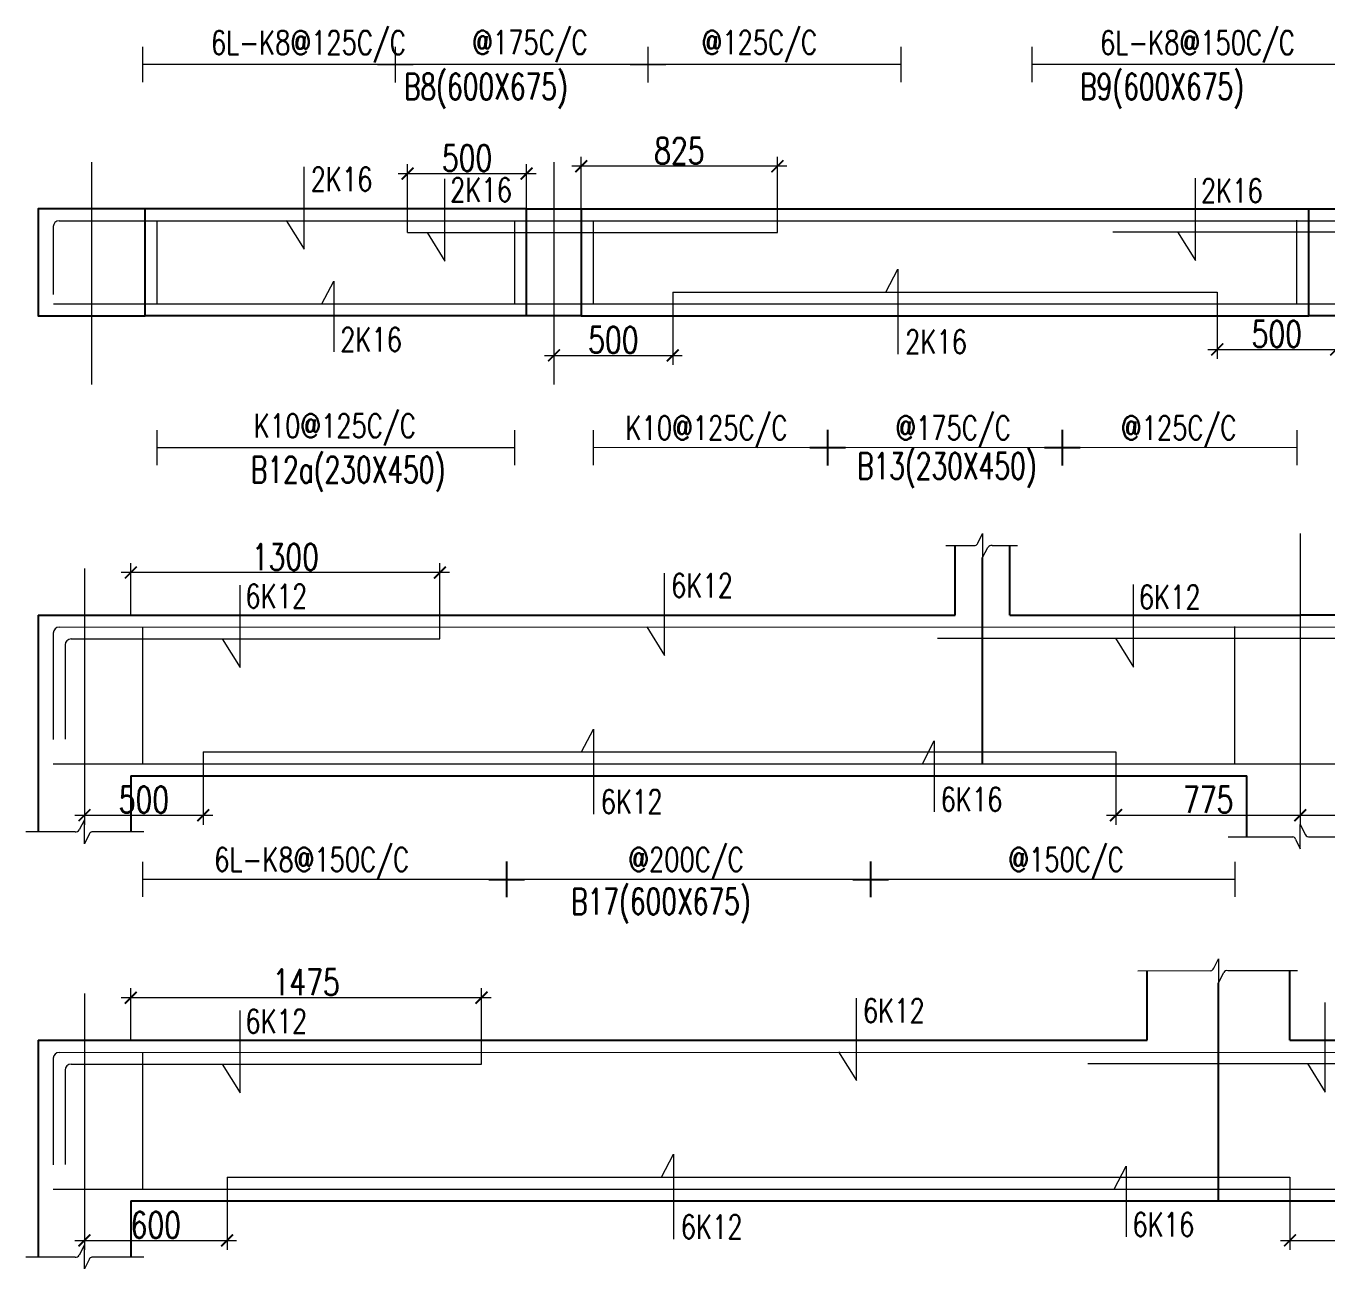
# Model space of a CAD drawing. Header units: inches. Extents: x 5501426 to 5570916, y 463710 to 505098.
# Drawn here: x 5505421 to 5510887, y 472859 to 478084 of the extents above; entities that cross this region are included whole.
import ezdxf

# ---------------------------------------------------------------- set-up
doc = ezdxf.new("R2010")
doc.units = ezdxf.units.IN
doc.header["$LTSCALE"] = 700
doc.header["$MEASUREMENT"] = 0
doc.header["$PDMODE"] = 2
doc.header["$PDSIZE"] = 75
doc.linetypes.add('CONTINULUS', pattern=[0])
doc.layers.get('0').update_dxf_attribs({"color": 1})
doc.layers.get('DEFPOINTS').update_dxf_attribs({"color": 250})
for name, color, linetype in [('COLUMN', 5, 'Continuous'), ('M-BEAM', 4, 'Continuous'), ('MC-ARROW', 8, 'Continuous'), ('MC-STIRRUPS-LINE', 252, 'Continuous'), ('STR-Beam Number', 6, 'Continuous'), ('STR-Column', 5, 'Continuous'), ('STR-Steel Text', 84, 'Continuous'), ('STR-STIRRUPS-LINE', 252, 'Continuous')]:
    doc.layers.add(name, color=color, linetype=linetype)
doc.layers.add('MC-DIMENTION', color=9, linetype='Continuous', lineweight=9)
doc.layers.add('STR-Reinf', color=2, linetype='Continuous', lineweight=15)
doc.styles.add('ROMANS', font='romans.shx', dxfattribs={"width": 0.75})
doc.styles.add('S', font='SIMPLEX.shx', dxfattribs={"width": 0.75})
doc.dimstyles.new('100-2.5', dxfattribs={"dimscale": 100, "dimtxt": 2.25, "dimasz": 1.25, "dimexe": 1.25, "dimexo": 1.2, "dimgap": 0.75, "dimtad": 1, "dimdec": 0, "dimzin": 9, "dimdsep": 46, "dimtxsty": 'ROMANS', "dimblk1": 'ARCHTICK', "dimblk2": 'ARCHTICK', "dimsah": 1, "dimcen": 0, "dimdle": 1.25, "dimclrd": 1, "dimclre": 1, "dimclrt": 3, "dimadec": 0, "dimazin": 0, "dimtfac": 1, "dimtdec": 0, "dimtmove": 0, "dimatfit": 3, "dimldrblk": 'ARCHTICK', "dimfxl": 1, "dimtolj": 1, "dimtzin": 0, "dimlwd": -1, "dimlwe": -1, "dimarcsym": 0})

# ---------------------------------------------------------------- blocks, each defined once
blk = doc.blocks.new('_ARCHTICK')
at = {"color": 0, "linetype": 'ByBlock', "const_width": 0.15}
blk.add_lwpolyline([(-0.5, -0.5), (0.5, 0.5)], dxfattribs=at)
blk = doc.blocks.new('*D599')
at = {"layer": 'DEFPOINTS', "color": 0, "linetype": 'CONTINULUS'}
for p in [(5507755.3, 477494.7), (5507755.3, 477315.6), (5508580.3, 477215.6)]:
    blk.add_point(p, dxfattribs=at)
at = {"layer": 'MC-DIMENTION', "color": 251}
for p, q in [((5507755.3, 477315.6), (5507755.3, 477534.7)), ((5508580.3, 477215.6), (5508580.3, 477534.7)), ((5508620.3, 477494.7), (5507715.3, 477494.7))]:
    blk.add_line(p, q, dxfattribs=at)
at = {"layer": 'MC-DIMENTION', "color": 251, "linetype": 'ByBlock', "xscale": 50, "yscale": 50, "zscale": 50, "rotation": 180}
blk.add_blockref('_ARCHTICK', (5507755.3, 477494.7), dxfattribs=at)
at = {"layer": 'MC-DIMENTION', "color": 251, "linetype": 'ByBlock', "xscale": 50, "yscale": 50, "zscale": 50}
blk.add_blockref('_ARCHTICK', (5508580.3, 477494.7), dxfattribs=at)
at = {"layer": 'MC-DIMENTION', "color": 3, "linetype": 'CONTINULUS', "ltscale": 0.05, "insert": (5508167.8, 477559.7), "char_height": 110, "attachment_point": 5, "style": 'ROMANS'}
blk.add_mtext('\\A1;825', dxfattribs=at)
blk = doc.blocks.new('*D600')
at = {"layer": 'DEFPOINTS', "color": 0, "linetype": 'CONTINULUS'}
for p in [(5508140.3, 476965.6), (5507640.8, 476914.8), (5508140.3, 476699.6)]:
    blk.add_point(p, dxfattribs=at)
at = {"layer": 'MC-DIMENTION', "color": 251}
for p, q in [((5508140.3, 476965.6), (5508140.3, 476659.6)), ((5507640.8, 476914.8), (5507640.8, 476659.6)), ((5507600.8, 476699.6), (5508180.3, 476699.6))]:
    blk.add_line(p, q, dxfattribs=at)
at = {"layer": 'MC-DIMENTION', "color": 251, "linetype": 'ByBlock', "xscale": 50, "yscale": 50, "zscale": 50, "rotation": 180}
blk.add_blockref('_ARCHTICK', (5507640.8, 476699.6), dxfattribs=at)
at = {"layer": 'MC-DIMENTION', "color": 251, "linetype": 'ByBlock', "xscale": 50, "yscale": 50, "zscale": 50}
blk.add_blockref('_ARCHTICK', (5508140.3, 476699.6), dxfattribs=at)
at = {"layer": 'MC-DIMENTION', "color": 3, "linetype": 'CONTINULUS', "ltscale": 0.05, "insert": (5507890.5, 476764.6), "char_height": 110, "attachment_point": 5, "style": 'ROMANS'}
blk.add_mtext('\\A1;500', dxfattribs=at)
blk = doc.blocks.new('*D611')
at = {"layer": 'DEFPOINTS', "color": 0, "linetype": 'CONTINULUS'}
for p in [(5510430.2, 476965.9), (5510930.6, 476915.6), (5510930.6, 476724.7)]:
    blk.add_point(p, dxfattribs=at)
at = {"layer": 'MC-DIMENTION', "color": 251}
for p, q in [((5510430.2, 476965.9), (5510430.2, 476684.7)), ((5510930.6, 476915.6), (5510930.6, 476684.7)), ((5510390.2, 476724.7), (5510970.6, 476724.7))]:
    blk.add_line(p, q, dxfattribs=at)
at = {"layer": 'MC-DIMENTION', "color": 251, "linetype": 'ByBlock', "xscale": 50, "yscale": 50, "zscale": 50, "rotation": 180}
blk.add_blockref('_ARCHTICK', (5510430.2, 476724.7), dxfattribs=at)
at = {"layer": 'MC-DIMENTION', "color": 251, "linetype": 'ByBlock', "xscale": 50, "yscale": 50, "zscale": 50}
blk.add_blockref('_ARCHTICK', (5510930.6, 476724.7), dxfattribs=at)
at = {"layer": 'MC-DIMENTION', "color": 3, "linetype": 'CONTINULUS', "ltscale": 0.05, "insert": (5510680.4, 476789.7), "char_height": 110, "attachment_point": 5, "style": 'ROMANS'}
blk.add_mtext('\\A1;500', dxfattribs=at)
blk = doc.blocks.new('*D614')
at = {"layer": 'DEFPOINTS', "color": 0, "linetype": 'CONTINULUS'}
for p in [(5507525.3, 477463.7), (5507525.3, 477315.6), (5507025.3, 477215.6)]:
    blk.add_point(p, dxfattribs=at)
at = {"layer": 'MC-DIMENTION', "color": 251}
for p, q in [((5507025.3, 477215.6), (5507025.3, 477503.7)), ((5507525.3, 477315.6), (5507525.3, 477503.7)), ((5506985.3, 477463.7), (5507565.3, 477463.7))]:
    blk.add_line(p, q, dxfattribs=at)
at = {"layer": 'MC-DIMENTION', "color": 251, "linetype": 'ByBlock', "xscale": 50, "yscale": 50, "zscale": 50, "rotation": 180}
blk.add_blockref('_ARCHTICK', (5507025.3, 477463.7), dxfattribs=at)
at = {"layer": 'MC-DIMENTION', "color": 251, "linetype": 'ByBlock', "xscale": 50, "yscale": 50, "zscale": 50}
blk.add_blockref('_ARCHTICK', (5507525.3, 477463.7), dxfattribs=at)
at = {"layer": 'MC-DIMENTION', "color": 3, "linetype": 'CONTINULUS', "ltscale": 0.05, "insert": (5507275.3, 477528.7), "char_height": 110, "attachment_point": 5, "style": 'ROMANS'}
blk.add_mtext('\\A1;500', dxfattribs=at)
blk = doc.blocks.new('*D624')
at = {"layer": 'DEFPOINTS', "color": 0, "linetype": 'CONTINULUS'}
for p in [(5505861.1, 475786.8), (5505861.1, 475607.7), (5507161.1, 475507.7)]:
    blk.add_point(p, dxfattribs=at)
at = {"layer": 'MC-DIMENTION', "color": 251}
for p, q in [((5507201.1, 475786.8), (5505821.1, 475786.8)), ((5505861.1, 475607.7), (5505861.1, 475826.8)), ((5507161.1, 475507.7), (5507161.1, 475826.8))]:
    blk.add_line(p, q, dxfattribs=at)
at = {"layer": 'MC-DIMENTION', "color": 251, "linetype": 'ByBlock', "xscale": 50, "yscale": 50, "zscale": 50, "rotation": 180}
blk.add_blockref('_ARCHTICK', (5505861.1, 475786.8), dxfattribs=at)
at = {"layer": 'MC-DIMENTION', "color": 251, "linetype": 'ByBlock', "xscale": 50, "yscale": 50, "zscale": 50}
blk.add_blockref('_ARCHTICK', (5507161.1, 475786.8), dxfattribs=at)
at = {"layer": 'MC-DIMENTION', "color": 3, "linetype": 'CONTINULUS', "ltscale": 0.05, "insert": (5506511.1, 475851.8), "char_height": 110, "attachment_point": 5, "style": 'ROMANS'}
blk.add_mtext('\\A1;1300', dxfattribs=at)
blk = doc.blocks.new('*D625')
at = {"layer": 'DEFPOINTS', "color": 0, "linetype": 'CONTINULUS'}
for p in [(5506166.1, 475032.7), (5505666.4, 474982), (5506166.1, 474766.8)]:
    blk.add_point(p, dxfattribs=at)
at = {"layer": 'MC-DIMENTION', "color": 251}
for p, q in [((5506166.1, 475032.7), (5506166.1, 474726.8)), ((5505666.4, 474982), (5505666.4, 474726.8)), ((5505626.4, 474766.8), (5506206.1, 474766.8))]:
    blk.add_line(p, q, dxfattribs=at)
at = {"layer": 'MC-DIMENTION', "color": 251, "linetype": 'ByBlock', "xscale": 50, "yscale": 50, "zscale": 50, "rotation": 180}
blk.add_blockref('_ARCHTICK', (5505666.4, 474766.8), dxfattribs=at)
at = {"layer": 'MC-DIMENTION', "color": 251, "linetype": 'ByBlock', "xscale": 50, "yscale": 50, "zscale": 50}
blk.add_blockref('_ARCHTICK', (5506166.1, 474766.8), dxfattribs=at)
at = {"layer": 'MC-DIMENTION', "color": 3, "linetype": 'CONTINULUS', "ltscale": 0.05, "insert": (5505916.3, 474831.8), "char_height": 110, "attachment_point": 5, "style": 'ROMANS'}
blk.add_mtext('\\A1;500', dxfattribs=at)
blk = doc.blocks.new('*D626')
at = {"layer": 'DEFPOINTS', "color": 0, "linetype": 'CONTINULUS'}
for p in [(5512029.2, 475032.7), (5510779.2, 474982), (5512029.2, 474766.8)]:
    blk.add_point(p, dxfattribs=at)
at = {"layer": 'MC-DIMENTION', "color": 251}
for p, q in [((5512029.2, 475032.7), (5512029.2, 474726.8)), ((5510779.2, 474982), (5510779.2, 474726.8)), ((5510739.2, 474766.8), (5512069.2, 474766.8))]:
    blk.add_line(p, q, dxfattribs=at)
at = {"layer": 'MC-DIMENTION', "color": 251, "linetype": 'ByBlock', "xscale": 50, "yscale": 50, "zscale": 50, "rotation": 180}
blk.add_blockref('_ARCHTICK', (5510779.2, 474766.8), dxfattribs=at)
at = {"layer": 'MC-DIMENTION', "color": 251, "linetype": 'ByBlock', "xscale": 50, "yscale": 50, "zscale": 50}
blk.add_blockref('_ARCHTICK', (5512029.2, 474766.8), dxfattribs=at)
at = {"layer": 'MC-DIMENTION', "color": 3, "linetype": 'CONTINULUS', "ltscale": 0.05, "insert": (5511404.2, 474831.8), "char_height": 110, "attachment_point": 5, "style": 'ROMANS'}
blk.add_mtext('\\A1;1250', dxfattribs=at)
blk = doc.blocks.new('*D630')
at = {"layer": 'DEFPOINTS', "color": 0, "linetype": 'CONTINULUS'}
for p in [(5510004.2, 475032.7), (5510779.2, 474982), (5510779.2, 474766.8)]:
    blk.add_point(p, dxfattribs=at)
at = {"layer": 'MC-DIMENTION', "color": 251}
for p, q in [((5510004.2, 475032.7), (5510004.2, 474726.8)), ((5510779.2, 474982), (5510779.2, 474726.8)), ((5509964.2, 474766.8), (5510819.2, 474766.8))]:
    blk.add_line(p, q, dxfattribs=at)
at = {"layer": 'MC-DIMENTION', "color": 251, "linetype": 'ByBlock', "xscale": 50, "yscale": 50, "zscale": 50, "rotation": 180}
blk.add_blockref('_ARCHTICK', (5510004.2, 474766.8), dxfattribs=at)
at = {"layer": 'MC-DIMENTION', "color": 251, "linetype": 'ByBlock', "xscale": 50, "yscale": 50, "zscale": 50}
blk.add_blockref('_ARCHTICK', (5510779.2, 474766.8), dxfattribs=at)
at = {"layer": 'MC-DIMENTION', "color": 3, "linetype": 'CONTINULUS', "ltscale": 0.05, "insert": (5510391.7, 474831.8), "char_height": 110, "attachment_point": 5, "style": 'ROMANS'}
blk.add_mtext('\\A1;775', dxfattribs=at)
blk = doc.blocks.new('*D645')
at = {"layer": 'DEFPOINTS', "color": 0, "linetype": 'CONTINULUS'}
for p in [(5505861.1, 473999.6), (5505861.1, 473820.5), (5507336.1, 473720.5)]:
    blk.add_point(p, dxfattribs=at)
at = {"layer": 'MC-DIMENTION', "color": 251}
for p, q in [((5505861.1, 473820.5), (5505861.1, 474039.6)), ((5507336.1, 473720.5), (5507336.1, 474039.6)), ((5507376.1, 473999.6), (5505821.1, 473999.6))]:
    blk.add_line(p, q, dxfattribs=at)
at = {"layer": 'MC-DIMENTION', "color": 251, "linetype": 'ByBlock', "xscale": 50, "yscale": 50, "zscale": 50, "rotation": 180}
blk.add_blockref('_ARCHTICK', (5505861.1, 473999.6), dxfattribs=at)
at = {"layer": 'MC-DIMENTION', "color": 251, "linetype": 'ByBlock', "xscale": 50, "yscale": 50, "zscale": 50}
blk.add_blockref('_ARCHTICK', (5507336.1, 473999.6), dxfattribs=at)
at = {"layer": 'MC-DIMENTION', "color": 3, "linetype": 'CONTINULUS', "ltscale": 0.05, "insert": (5506598.6, 474064.6), "char_height": 110, "attachment_point": 5, "style": 'ROMANS'}
blk.add_mtext('\\A1;1475', dxfattribs=at)
blk = doc.blocks.new('*D646')
at = {"layer": 'DEFPOINTS', "color": 0, "linetype": 'CONTINULUS'}
for p in [(5506266.1, 473245.5), (5505666.4, 473194.8), (5506266.1, 472979.6)]:
    blk.add_point(p, dxfattribs=at)
at = {"layer": 'MC-DIMENTION', "color": 251}
for p, q in [((5506266.1, 473245.5), (5506266.1, 472939.6)), ((5505666.4, 473194.8), (5505666.4, 472939.6)), ((5505626.4, 472979.6), (5506306.1, 472979.6))]:
    blk.add_line(p, q, dxfattribs=at)
at = {"layer": 'MC-DIMENTION', "color": 251, "linetype": 'ByBlock', "xscale": 50, "yscale": 50, "zscale": 50, "rotation": 180}
blk.add_blockref('_ARCHTICK', (5505666.4, 472979.6), dxfattribs=at)
at = {"layer": 'MC-DIMENTION', "color": 251, "linetype": 'ByBlock', "xscale": 50, "yscale": 50, "zscale": 50}
blk.add_blockref('_ARCHTICK', (5506266.1, 472979.6), dxfattribs=at)
at = {"layer": 'MC-DIMENTION', "color": 3, "linetype": 'CONTINULUS', "ltscale": 0.05, "insert": (5505966.3, 473044.6), "char_height": 110, "attachment_point": 5, "style": 'ROMANS'}
blk.add_mtext('\\A1;600', dxfattribs=at)
blk = doc.blocks.new('*D649')
at = {"layer": 'DEFPOINTS', "color": 0, "linetype": 'CONTINULUS'}
for p in [(5510735.7, 473245.5), (5511585.7, 473194.8), (5511585.7, 472979.6)]:
    blk.add_point(p, dxfattribs=at)
at = {"layer": 'MC-DIMENTION', "color": 251}
for p, q in [((5510735.7, 473245.5), (5510735.7, 472939.6)), ((5511585.7, 473194.8), (5511585.7, 472939.6)), ((5510695.7, 472979.6), (5511625.7, 472979.6))]:
    blk.add_line(p, q, dxfattribs=at)
at = {"layer": 'MC-DIMENTION', "color": 251, "linetype": 'ByBlock', "xscale": 50, "yscale": 50, "zscale": 50, "rotation": 180}
blk.add_blockref('_ARCHTICK', (5510735.7, 472979.6), dxfattribs=at)
at = {"layer": 'MC-DIMENTION', "color": 251, "linetype": 'ByBlock', "xscale": 50, "yscale": 50, "zscale": 50}
blk.add_blockref('_ARCHTICK', (5511585.7, 472979.6), dxfattribs=at)
at = {"layer": 'MC-DIMENTION', "color": 3, "linetype": 'CONTINULUS', "ltscale": 0.05, "insert": (5511198.2, 473044.6), "char_height": 110, "attachment_point": 5, "style": 'ROMANS'}
blk.add_mtext('\\A1;850', dxfattribs=at)

msp = doc.modelspace()

# ---------------------------------------------------------------- linework, layer by layer
at = {"color": 8, "linetype": 'ByBlock', "lineweight": 0}
for p, q in [((5509099, 477922.2, 27.6), (5505911.1, 477922.2, -4.6)), ((5510932.3, 477922.2, 708.4), (5509649.9, 477922.2, -41.2)), ((5505696, 477511.8, 923.7), (5505696.5, 476577.4, 931.1)), ((5507640.4, 477511.8, 546.8), (5507640.9, 476577.3, 554.3)), ((5507475.3, 476311.5, -8.3), (5505971, 476311.6, -27.1)), ((5510765.3, 476311.9, 859.5), (5507805.3, 476311.5, -96.9)), ((5509423.6, 475910.4, -1139.5), (5509443.4, 475950.6, -1139.5)), ((5509443.4, 475950.6, -1139.5), (5509443.4, 475849.7, -1139.5)), ((5510779.2, 475950.6, 0.3), (5510779.2, 475849.7, 0.3)), ((5509289.3, 475900.4, 198912.9), (5509411.8, 475900.5, -1139.5)), ((5509443.4, 475849.7, -1139.5), (5509465.6, 475892.4, -1139.5)), ((5509483, 475900.4, -1139.5), (5509590.3, 475900.6, 98854.2)), ((5510779.2, 475849.7, 0.3), (5510779.2, 474727, 0.3)), ((5505666, 475804, -0.5), (5505666.6, 474746.6, 6.9)), ((5505666.2, 474747.4, 16.6), (5505644, 474704.7, 16.6)), ((5505666.2, 474646.5, 16.6), (5505666.2, 474747.4, 16.6)), ((5505626.6, 474696.6, 16.6), (5505420.5, 474696.7, 15.8)), ((5505686, 474686.6, 16.6), (5505666.2, 474646.5, 16.6)), ((5505915.8, 474696.6, 3.9), (5505697.7, 474696.6, 16.6)), ((5510779.2, 474626, 0.3), (5510779.2, 474727, 0.3)), ((5510779.2, 474727, 0.3), (5510801.4, 474684.2, 0.3)), ((5510475.7, 474676.5, 20.2), (5510747.6, 474676.1, 0.3)), ((5510759.4, 474666.2, 0.3), (5510779.2, 474626, 0.3)), ((5510818.8, 474676.2, 0.3), (5511077.6, 474676.3, -24.3)), ((5510504.2, 474496.9, 31.3), (5505911.1, 474496.9, -36.4)), ((5510415.1, 474123.2, -87014.7), (5510435, 474163.4, -87014.7)), ((5510435, 474163.4, -87014.7), (5510435, 474062.5, -87014.7)), ((5510095.8, 474113.2, 211918.9), (5510403.4, 474113.3, -87014.7)), ((5510435, 474062.5, -87014.7), (5510457.1, 474105.2, -87014.7)), ((5510474.5, 474113.3, -87014.7), (5510766.9, 474113.4, 12979.3)), ((5505666, 474016.8, -1.4), (5505666.6, 472959.4, 6)), ((5505666.2, 472960.2, 15.7), (5505644, 472917.5, 15.7)), ((5505666.2, 472859.3, 15.7), (5505666.2, 472960.2, 15.7)), ((5505626.6, 472909.4, 15.7), (5505420.5, 472909.5, 14.9)), ((5505686, 472899.4, 15.7), (5505666.2, 472859.3, 15.7)), ((5505915.8, 472909.4, 3), (5505697.7, 472909.4, 15.7))]:
    msp.add_line(p, q, dxfattribs=at)
for centre, radius, start, end in [((5509408.1, 475916.8, -1139.5), 16.8, 282.864, 337.64), ((5509480.2, 475883.7, -1139.5), 17, 80.5188, 149.1919), ((5505629.4, 474713.4, 16.6), 17, 260.5188, 329.1919), ((5505701.5, 474680.3, 16.6), 16.8, 102.864, 157.64), ((5510743.9, 474659.8, 0.3), 16.8, 22.36, 77.136), ((5510816, 474692.9, 0.3), 17, 210.8081, 279.4812), ((5510399.6, 474129.6, -87014.7), 16.8, 282.864, 337.64), ((5510471.7, 474096.5, -87014.7), 17, 80.5188, 149.1919), ((5505629.4, 472926.2, 15.7), 17, 260.5188, 329.1919), ((5505701.5, 472893.1, 15.7), 16.8, 102.864, 157.64)]:
    msp.add_arc(centre, radius, start, end, dxfattribs=at)
msp.add_point((5508036.4, 477922.2, 16.8), dxfattribs=at)
at = {"layer": 'COLUMN'}
for p, q in [((5505471, 475607.7, 0.9), (5505471, 474696.7, 5.1)), ((5505861.1, 474932.7, 0.3), (5505861.7, 474696.6, 11.2)), ((5505471, 473820.5), (5505471, 472909.5, 4.2)), ((5505861.1, 473145.5, -0.6), (5505861.7, 472909.4, 10.2))]:
    msp.add_line(p, q, dxfattribs=at)
at = {"layer": 'M-BEAM'}
for p, q in [((5507525.3, 477315.6, 1), (5505921, 477315.6)), ((5507755.3, 477315.6, -92), (5508535.4, 477315.6, -91.4)), ((5508535.4, 477315.5, -91.2), (5510815.3, 477315.9, 828.5)), ((5507525.3, 476866, 1), (5505921, 476866)), ((5507755.3, 476865.6, -91.9), (5510815.3, 476865.9, 828.4)), ((5505471, 475607.7), (5509328.4, 475607.7, 2.9)), ((5509558.4, 475607.7, 3.1), (5510779.2, 475607.7, 4)), ((5512608.5, 475607.7, -200.6), (5510779.2, 475607.7, 24)), ((5505861.1, 474932.7, 9.2), (5510554.2, 474932.7, 0.2)), ((5505471, 473820.5, -0.9), (5510134.9, 473820.5, 13008.9)), ((5510734.9, 473820.5, -85871.8), (5511585.7, 473820.5, 13010)), ((5505861.1, 473145.5, 8.2), (5511360.7, 473145.5, 13006.2))]:
    msp.add_line(p, q, dxfattribs=at)
msp.add_lwpolyline([(5505921, 477315.6), (5505471, 477315.6), (5505471, 476866), (5505921, 476866)], close=True, dxfattribs=at)
for points, elevation in [([(5507525.3, 477315.6), (5507755.3, 477315.6), (5507755.3, 476865.6), (5507525.3, 476865.6)], 1), ([(5510815.3, 477315.9), (5511045.3, 477315.9), (5511045.3, 476865.9), (5510815.3, 476865.9)], 828.5)]:
    msp.add_lwpolyline(points, close=True, dxfattribs=dict(at, elevation=elevation))
at = {"layer": 'MC-ARROW', "lineweight": 13}
for points, elevation in [([(5506514.6, 477267), (5506589.8, 477146.3), (5506589.8, 477492.6)], 811.1), ([(5507106.9, 477215.6), (5507182.1, 477094.9), (5507182.1, 477441.2)], 841.9), ([(5510263.5, 477218.5), (5510338.7, 477097.8), (5510338.7, 477444.2)], 783.1), ([(5509036.4, 476965.6), (5509086.3, 477061.8), (5509086.3, 476704.6)], 843.5), ([(5506664.9, 476915.6), (5506714.8, 477011.8), (5506714.8, 476714)], 840.1), ([(5508030.6, 475559.1), (5508105.7, 475438.4), (5508105.7, 475784.8)], -22.9), ([(5506246, 475507.7), (5506321.2, 475387), (5506321.2, 475733.4)], 6.2), ([(5510002.4, 475510.3), (5510077.6, 475389.6), (5510077.6, 475736)], -42.1), ([(5507756.5, 475032.7), (5507806.4, 475129), (5507806.4, 474771.8)], 7.9), ([(5509190.1, 474982.7), (5509240, 475079), (5509240, 474781.2)], 4.4), ([(5508837.1, 473771.9), (5508912.3, 473651.2), (5508912.3, 473997.6)], 12983.1), ([(5510808.9, 473723.2), (5510884.1, 473602.4), (5510884.1, 473979.6)], 12963.9), ([(5506246, 473720.5), (5506321.2, 473599.8), (5506321.2, 473946.2)], 13012.2), ([(5508093.1, 473245.5), (5508143, 473341.8), (5508143, 472984.6)], 13013.9), ([(5509996.6, 473195.5), (5510046.5, 473291.8), (5510046.5, 472994)], 13010.4)]:
    msp.add_lwpolyline(points, dxfattribs=dict(at, elevation=elevation))
at = {"layer": 'MC-STIRRUPS-LINE', "lineweight": 13}
for p, q in [((5505971, 476385.5, -27.1), (5505971, 476237.7, -27.1)), ((5507475.3, 476385.4, 1), (5507475.3, 476237.7, 1)), ((5507805.3, 476385.4, -93.7), (5507805.3, 476237.7, -93.7)), ((5510765.3, 476385.8, 859.5), (5510765.3, 476238, 859.5)), ((5505911.1, 474570.7, -1.4), (5505911.1, 474423, -1.4)), ((5510504.2, 474570.7, 31.3), (5510504.2, 474423, 31.3))]:
    msp.add_line(p, q, dxfattribs=at)
at = {"layer": 'STR-Column'}
for p, q in [((5509328.4, 475607.7, -1139.5), (5509328.3, 475900.5, -1127.1)), ((5509558.4, 475607.7, 98878.1), (5509558.4, 475900.6, 98882.4)), ((5510554.2, 474676.4, 11.6), (5510554.2, 474932.7, -3.3)), ((5510134.9, 473820.5, 11866.4), (5510134.8, 474113.3, 11878.9)), ((5510734.9, 473820.5, 13003.2), (5510735, 474113.4, 13007.5))]:
    msp.add_line(p, q, dxfattribs=at)
at = {"layer": 'STR-Reinf', "ltscale": 2}
for p, q in [((5505560.1, 477265.6, -323.2), (5513870.3, 477265.4, 26124.4)), ((5505971, 477266.1, 0), (5505971, 476915.6, 0)), ((5507475.3, 477266, 1.1), (5507475.3, 476915.6, 1)), ((5507805.3, 477266, -92), (5507805.3, 476915.6, -92)), ((5510765.2, 476915.9, 820.5), (5510764.6, 477267.5, 764.9)), ((5505535.1, 477240.6, -323.2), (5505535.1, 476955.6, -323.2)), ((5507025.3, 477215.6, 3.9), (5508580.3, 477215.6, -91.3)), ((5509990.3, 477218.5, 788.1), (5511845.4, 477219.7, 567.2)), ((5508140.3, 476965.6, -92.2), (5510430.2, 476965.9, 835)), ((5505535.8, 476915.6, -323.4), (5513870.3, 476915.6, 832)), ((5505560.1, 475557.1, 224.1), (5519351.6, 475561, -1044)), ((5505535.1, 475532.1, 224.1), (5505535.1, 475085, 224.1)), ((5505610.1, 475507.7, 8.8), (5507161.1, 475507.7, 1.7)), ((5505911.1, 475558.2, 0.3), (5505911.1, 474982.7, 0.3)), ((5509254.2, 475510.4, -44.2), (5513104.2, 475511.5, -82)), ((5510504.1, 474982.7, -7.7), (5510503.5, 475559.3, -63.3)), ((5505585.1, 475482.7, 8.8), (5505585.1, 475085.7, 8.8)), ((5506166.1, 475032.7, -0.2), (5510004.2, 475032.7, 6.5)), ((5505535.1, 474982.7, 212.5), (5519353.5, 474982.7, -988.9)), ((5505560.1, 473769.9, 223.1), (5520158.1, 473773.8, 11962)), ((5505911.1, 473771, -0.6), (5505911.1, 473195.5, -0.6)), ((5505535.1, 473744.9, 223.2), (5505535.1, 473297.8, 223.2)), ((5505610.1, 473720.5, 7.9), (5507336.1, 473720.5, 0.8)), ((5509885.7, 473723.2, 12961.8), (5513160.7, 473724.3, 12924)), ((5505585.1, 473695.5, 7.9), (5505585.1, 473298.5, 7.9)), ((5506266.1, 473245.5, -1.1), (5510735.7, 473245.5, 13012.5)), ((5505535.1, 473195.5, 211.6), (5517106.8, 473195.5, 12017.1))]:
    msp.add_line(p, q, dxfattribs=at)
at = {"layer": 'STR-Reinf', "ltscale": 2, "extrusion": (0.00105, -1.47616e-13, 0.999999)}
msp.add_arc((5505557.4, 477240.6, 5459.2), 25, 90, 180, dxfattribs=at)
at = {"layer": 'STR-Reinf', "ltscale": 2, "extrusion": (0.00105, 5.40828e-14, 0.999999)}
msp.add_arc((5505556.9, 475532.1, 6006.5), 25, 90, 180, dxfattribs=at)
at = {"layer": 'STR-Reinf', "ltscale": 2, "extrusion": (0.00105, 1.19934e-14, 0.999999)}
msp.add_arc((5505607, 475482.7, 5791.3), 25, 90, 180, dxfattribs=at)
at = {"layer": 'STR-Reinf', "ltscale": 2, "extrusion": (0.00105, 1.12771e-13, 0.999999)}
msp.add_arc((5505556.9, 473744.9, 6005.6), 25, 90, 180, dxfattribs=at)
at = {"layer": 'STR-Reinf', "ltscale": 2, "extrusion": (0.00105, 5.5356e-14, 0.999999)}
msp.add_arc((5505607, 473695.5, 5790.4), 25, 90, 180, dxfattribs=at)
at = {"layer": 'STR-STIRRUPS-LINE', "lineweight": 13}
for p, q in [((5505911.1, 477996.1, -1.4), (5505911.1, 477848.3, -1.4)), ((5509099, 477996.1, 27.6), (5509099, 477848.3, 27.6)), ((5509649.9, 477996.1, -37.9), (5509649.9, 477848.3, -37.9))]:
    msp.add_line(p, q, dxfattribs=at)
at = {"layer": 'STR-STIRRUPS-LINE', "linetype": 'CONTINULUS', "ltscale": 0.05}
for p, q in [((5509443.4, 474982.7, 98881.5), (5509443.4, 475849.7, 98881.5)), ((5510435, 473145.5, 13006.3), (5510435, 474062.5, 13006.3))]:
    msp.add_line(p, q, dxfattribs=at)
at = {"layer": 'STR-STIRRUPS-LINE', "lineweight": 13}
msp.add_point((5506973.7, 477922.2, 6.1), dxfattribs=at)
at = {"layer": 'STR-STIRRUPS-LINE', "linetype": 'CONTINULUS', "ltscale": 0.05}
for p in [(5508792, 476311.7, 221.9), (5509778.6, 476311.8, 540.7), (5507442.2, 474496.9, -13.8), (5508973.2, 474496.9, 8.8)]:
    msp.add_point(p, dxfattribs=at)

# ---------------------------------------------------------------- texts
at = {"layer": 'STR-Beam Number', "style": 'ROMANS', "width": 0.7}
for s, p in [('B8(600X675)', (5507009.7, 477774.5, 11)), ('B9(600X675)', (5509853.1, 477774.6, -25.6)), ('B12a(230X450)', (5506366, 476163.9, 10.2)), ('B13(230X450)', (5508915.1, 476179.8, 845.4)), ('B17(600X675)', (5507712.7, 474349.2, 14.6))]:
    msp.add_text(s, height=110, dxfattribs=at).set_placement(p)
at = {"layer": 'STR-Steel Text', "style": 'S', "width": 0.75}
for s, p in [('6L-K8@125C/C', (5506198.3, 477964.3, -2.6)), ('@175C/C', (5507297, 477965, 1.2)), ('@125C/C', (5508261.8, 477965, -2.3)), ('6L-K8@150C/C', (5509937.1, 477964.3, -39.1)), ('2K16', (5506617.4, 477390.2, -23.9)), ('2K16', (5507203.8, 477345.5, 6.9)), ('2K16', (5510361.2, 477341.7, 786.1)), ('2K16', (5506741.5, 476716.1, 6.2)), ('2K16', (5509117.3, 476706.8, 843.3)), ('K10@125C/C', (5506378.2, 476353.7, -3.4)), ('K10@125C/C', (5507941.5, 476344.9, -471)), ('@175C/C', (5509076.5, 476345, 829)), ('@125C/C', (5510025.2, 476345.1, 1123.8)), ('6K12', (5508133.3, 475682.3, -22.9)), ('6K12', (5506342.9, 475637.6, 6.2)), ('6K12', (5510100.1, 475633.6, -42.1)), ('6K12', (5507837.4, 474773.9, 7.6)), ('6K16', (5509266.7, 474783.3, 5.5)), ('6L-K8@150C/C', (5506211.9, 474530.8, -3.1)), ('@200C/C', (5507953.5, 474530.4, -3.1)), ('@150C/C', (5509551.6, 474530.3, 1)), ('6K12', (5508939.8, 473895.2, 12983.1)), ('6K12', (5506342.9, 473850.5, 5.3)), ('6K12', (5508173.9, 472986.7, 6.7)), ('6K16', (5510073.2, 472996.1, 13011.4))]:
    msp.add_text(s, height=100, dxfattribs=at).set_placement(p)

# ---------------------------------------------------------------- dimensions: what is measured, and where the dimension line sits
at = {"layer": 'MC-DIMENTION'}
for base, p1, p2, override, picture, middle in [((5507525.3, 477463.7, 1225), (5507025.3, 477215.6, 3.9), (5507525.3, 477315.6, 1), {"dimtxt": 1.1, "dimasz": 0.5, "dimexe": 0.4, "dimexo": 0, "dimgap": 0.1, "dimtxsty": 'ROMANS', "dimdle": 0.4, "dimclrd": 251, "dimclre": 251, "dimldrblk": 'ARCHTICK'}, '*D614', (5507275.3, 477528.7, 1225)), ((5507755.3, 477494.7, -91.2), (5508580.3, 477215.6, -91.3), (5507755.3, 477315.6, -92), {"dimtxt": 1.1, "dimasz": 0.5, "dimexe": 0.4, "dimexo": 0, "dimgap": 0.1, "dimblk1": 'ARCHTICK', "dimblk2": 'ARCHTICK', "dimdle": 0.4, "dimclrd": 251, "dimclre": 251}, '*D599', (5508167.8, 477559.7, -91.2)), ((5508140.3044, 476699.6341, -92.6426), (5507640.7543, 476914.8117, 546.8925), (5508140.3044, 476965.5725, -92.245), {"dimtxt": 1.1, "dimasz": 0.5, "dimexe": 0.4, "dimexo": 0, "dimgap": 0.1, "dimdle": 0.4, "dimclrd": 251, "dimclre": 251}, '*D600', (5507890.5294, 476764.6341, -92.6426)), ((5510930.6, 476724.7, 322.7), (5510430.2, 476965.9, 835), (5510930.6, 476915.6, 424.4), {"dimtxt": 1.1, "dimasz": 0.5, "dimexe": 0.4, "dimexo": 0, "dimgap": 0.1, "dimtxsty": 'ROMANS', "dimdle": 0.4, "dimclrd": 251, "dimclre": 251, "dimldrblk": 'ARCHTICK'}, '*D611', (5510680.4, 476789.7, 322.7)), ((5505861.1, 475786.8, 1.1), (5507161.1, 475507.7, 1.7), (5505861.1, 475607.7, 0.3), {"dimtxt": 1.1, "dimasz": 0.5, "dimexe": 0.4, "dimexo": 0, "dimgap": 0.1, "dimblk1": 'ARCHTICK', "dimblk2": 'ARCHTICK', "dimdle": 0.4, "dimclrd": 251, "dimclre": 251}, '*D624', (5506511.1, 475851.8, 1.1)), ((5506166.1, 474766.8, -0.2), (5505666.4, 474982, -0.4), (5506166.1, 475032.7, 0.3), {"dimtxt": 1.1, "dimasz": 0.5, "dimexe": 0.4, "dimexo": 0, "dimgap": 0.1, "dimdle": 0.4, "dimclrd": 251, "dimclre": 251}, '*D625', (5505916.3, 474831.8, -0.2)), ((5512029.2, 474766.8, -4.2), (5510779.2, 474982, -4.4), (5512029.2, 475032.7, 0.5), {"dimtxt": 1.1, "dimasz": 0.5, "dimexe": 0.4, "dimexo": 0, "dimgap": 0.1, "dimdle": 0.4, "dimclrd": 251, "dimclre": 251}, '*D626', (5511404.2, 474831.8, -4.2)), ((5505861.1, 473999.6, 0.1), (5507336.1, 473720.5, 0.8), (5505861.1, 473820.5, -0.6), {"dimtxt": 1.1, "dimasz": 0.5, "dimexe": 0.4, "dimexo": 0, "dimgap": 0.1, "dimblk1": 'ARCHTICK', "dimblk2": 'ARCHTICK', "dimdle": 0.4, "dimclrd": 251, "dimclre": 251}, '*D645', (5506598.6, 474064.6, 0.1)), ((5506266.1, 472979.6, -1.1), (5505666.4, 473194.8, -1.3), (5506266.1, 473245.5, -0.6), {"dimtxt": 1.1, "dimasz": 0.5, "dimexe": 0.4, "dimexo": 0, "dimgap": 0.1, "dimdle": 0.4, "dimclrd": 251, "dimclre": 251}, '*D646', (5505966.3, 473044.6, -1.1))]:
    dim = msp.add_linear_dim(base=base, p1=p1, p2=p2, dimstyle='100-2.5', override=override, dxfattribs=at)
    dim.commit()
    dim.dimension.update_dxf_attribs({"geometry": picture, "text_midpoint": middle})
for base, p1, p2, picture, middle in [((5510779.2, 474766.8, -601.3), (5510004.2, 475032.7, 6.5), (5510779.2, 474982, -4.4), '*D630', (5510391.7, 474766.8, -601.3)), ((5511585.7, 472979.6, 12404.7), (5510735.7, 473245.5, 13012.5), (5511585.7, 473194.8, 13001.6), '*D649', (5511198.2, 472979.6, 12404.7))]:
    dim = msp.add_linear_dim(base=base, p1=p1, p2=p2, dimstyle='100-2.5', override={"dimtxt": 1.1, "dimasz": 0.5, "dimexe": 0.4, "dimexo": 0, "dimgap": 0.1, "dimtxsty": 'ROMANS', "dimdle": 0.4, "dimclrd": 251, "dimclre": 251, "dimldrblk": 'ARCHTICK'}, dxfattribs=at)
    dim.commit()
    dim.dimension.update_dxf_attribs({"geometry": picture, "text_midpoint": middle, "dimtype": 160})

doc.saveas('drawing.dxf')
